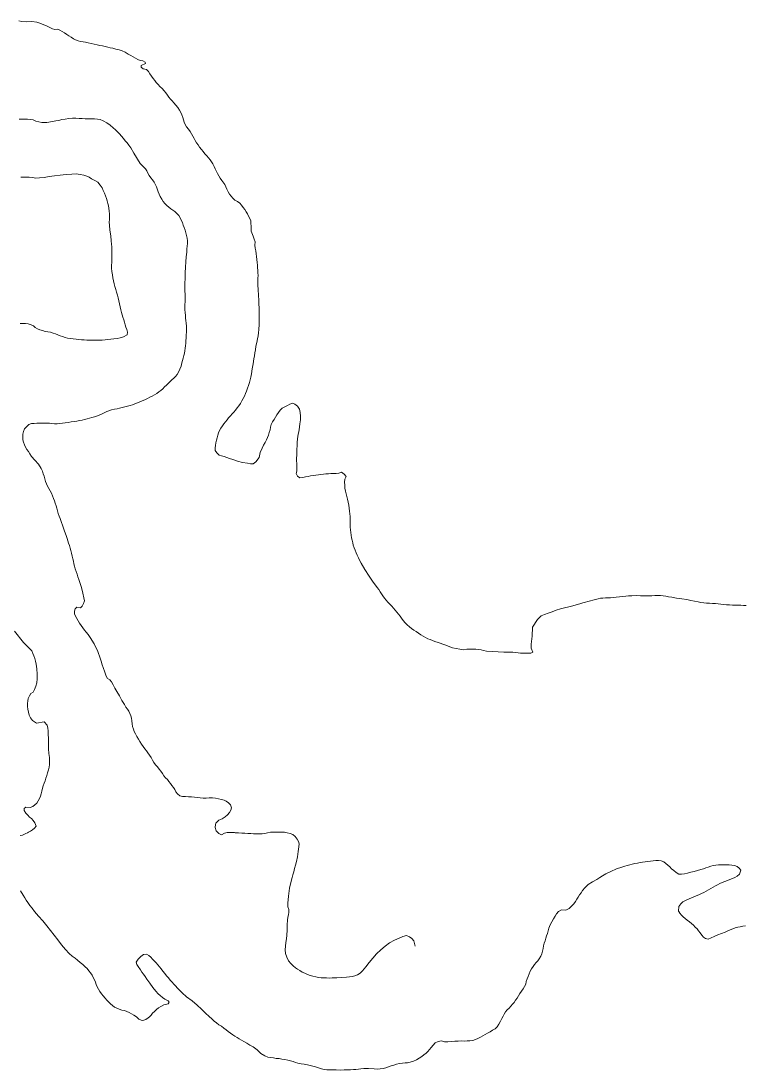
# Model space of a CAD drawing. Header units: kilometres. Extents: x 1172066 to 1174183, y 1051619 to 1053209.
# Drawn here: x 1173890.2 to 1174036.4, y 1052395.4 to 1052607.4 of the extents above; entities that cross this region are included whole.
import ezdxf

# ---------------------------------------------------------------- set-up
doc = ezdxf.new("R2010")
doc.units = ezdxf.units.KM
doc.header["$MEASUREMENT"] = 0
doc.layers.add('terreno', color=7, linetype='Continuous')

msp = doc.modelspace()

# ---------------------------------------------------------------- linework, layer by layer
at = {"layer": 'terreno', "lineweight": 0, "ltscale": 2090}
msp.add_lwpolyline([(1174036.86861, 1052489.29381), (1174036.31923, 1052489.29494), (1174035.76716, 1052489.30272), (1174035.2064, 1052489.31495), (1174034.64408, 1052489.33802), (1174034.07276, 1052489.36238), (1174033.46491, 1052489.38956), (1174032.84871, 1052489.42488), (1174032.2483, 1052489.46727), (1174031.70919, 1052489.51761), (1174031.18878, 1052489.60021), (1174030.65213, 1052489.6574), (1174030.05724, 1052489.69848), (1174029.44566, 1052489.70498), (1174028.84276, 1052489.74502), (1174028.26897, 1052489.79771), (1174027.7046, 1052489.86943), (1174027.11193, 1052489.97037), (1174026.40021, 1052490.11308), (1174025.66761, 1052490.3042), (1174024.87068, 1052490.45586), (1174023.85083, 1052490.62181), (1174022.77187, 1052490.77516), (1174021.78609, 1052490.92911), (1174021.16121, 1052491.03939), (1174020.63045, 1052491.15894), (1174020.08722, 1052491.23644), (1174019.53294, 1052491.28603), (1174018.97695, 1052491.27596), (1174018.40047, 1052491.26113), (1174017.742, 1052491.24392), (1174017.06308, 1052491.21626), (1174016.34744, 1052491.20061), (1174015.48502, 1052491.20563), (1174014.58569, 1052491.2608), (1174013.73606, 1052491.24119), (1174013.08435, 1052491.20201), (1174012.48408, 1052491.1429), (1174011.87616, 1052491.08041), (1174011.23609, 1052491.01177), (1174010.58959, 1052490.93228), (1174009.96485, 1052490.86755), (1174009.42965, 1052490.82856), (1174008.91476, 1052490.83202), (1174008.40301, 1052490.80614), (1174007.89831, 1052490.7683), (1174007.39654, 1052490.71231), (1174006.89633, 1052490.60465), (1174006.37741, 1052490.47124), (1174005.86144, 1052490.313), (1174005.34637, 1052490.17545), (1174004.8539, 1052490.05349), (1174004.36605, 1052489.94073), (1174003.8463, 1052489.80697), (1174003.1886, 1052489.62441), (1174002.50272, 1052489.40538), (1174001.7893, 1052489.19824), (1174000.97906, 1052488.98598), (1174000.13565, 1052488.80822), (1173999.29576, 1052488.59281), (1173998.44952, 1052488.34105), (1173997.62648, 1052488.01321), (1173996.81658, 1052487.68927), (1173996.07363, 1052487.41815), (1173995.37098, 1052487.14971), (1173994.63505, 1052486.40324), (1173993.66495, 1052484.89581), (1173993.56003, 1052483.04102), (1173993.39362, 1052481.43396), (1173993.38891, 1052480.61455), (1173993.68728, 1052479.82171), (1173993.32726, 1052479.64035), (1173992.63825, 1052479.63275), (1173991.38089, 1052479.61851), (1173991.31567, 1052479.62513), (1173991.19629, 1052479.63749), (1173990.75018, 1052479.6886), (1173990.22329, 1052479.76199), (1173989.68485, 1052479.81652), (1173989.10897, 1052479.85352), (1173988.52213, 1052479.84263), (1173987.82851, 1052479.85859), (1173986.70339, 1052479.90304), (1173985.47114, 1052479.97068), (1173984.36067, 1052480.05738), (1173983.73608, 1052480.13716), (1173983.24385, 1052480.28906), (1173982.72896, 1052480.36551), (1173982.17036, 1052480.41227), (1173981.60158, 1052480.4298), (1173981.02081, 1052480.44195), (1173980.38985, 1052480.42252), (1173979.74545, 1052480.32053), (1173978.93678, 1052480.4143), (1173977.48704, 1052480.73144), (1173975.94837, 1052481.28486), (1173974.57717, 1052481.77505), (1173973.90587, 1052482.00595), (1173973.41372, 1052482.17685), (1173972.92765, 1052482.36345), (1173972.45289, 1052482.55727), (1173971.99498, 1052482.78167), (1173971.54256, 1052483.04493), (1173971.05682, 1052483.34302), (1173970.57545, 1052483.66516), (1173970.10107, 1052483.99149), (1173969.64374, 1052484.30756), (1173969.19806, 1052484.62785), (1173968.75924, 1052484.97617), (1173968.30711, 1052485.35928), (1173967.88991, 1052485.79005), (1173967.51712, 1052486.24519), (1173967.18243, 1052486.67568), (1173966.86658, 1052487.10591), (1173966.54045, 1052487.5266), (1173966.21451, 1052487.93862), (1173965.88761, 1052488.34747), (1173965.55003, 1052488.75277), (1173965.18945, 1052489.15996), (1173964.79399, 1052489.54215), (1173964.42542, 1052489.94606), (1173964.07318, 1052490.35387), (1173963.73506, 1052490.76985), (1173963.42105, 1052491.19892), (1173963.12925, 1052491.61944), (1173962.85874, 1052492.04772), (1173962.56625, 1052492.47372), (1173962.23979, 1052492.92775), (1173961.89433, 1052493.38202), (1173961.45982, 1052493.99072), (1173960.63154, 1052495.18897), (1173959.75395, 1052496.5645), (1173959.0279, 1052497.82207), (1173958.6823, 1052498.44918), (1173958.45124, 1052498.92698), (1173958.22513, 1052499.41313), (1173957.99364, 1052499.91426), (1173957.7726, 1052500.42227), (1173957.58487, 1052500.93911), (1173957.42255, 1052501.43574), (1173957.29973, 1052501.9342), (1173957.18771, 1052502.44255), (1173957.07292, 1052502.9699), (1173956.96795, 1052503.50178), (1173956.89646, 1052504.03982), (1173956.83913, 1052504.57642), (1173956.80481, 1052505.11264), (1173956.78201, 1052505.64707), (1173956.76859, 1052506.16956), (1173956.77584, 1052506.68996), (1173956.75723, 1052507.21842), (1173956.72362, 1052507.78264), (1173956.66447, 1052508.35373), (1173956.58363, 1052508.93023), (1173956.49001, 1052509.53201), (1173956.37469, 1052510.13552), (1173956.2511, 1052510.72866), (1173956.11952, 1052511.28376), (1173955.94971, 1052511.81952), (1173955.82977, 1052512.38), (1173955.73379, 1052512.98542), (1173955.68991, 1052513.60594), (1173955.63844, 1052514.21074), (1173955.68438, 1052514.76633), (1173955.94515, 1052515.32324), (1173955.59141, 1052515.83764), (1173955.05274, 1052516.18918), (1173954.50428, 1052515.99162), (1173953.96125, 1052515.91594), (1173953.43207, 1052515.91182), (1173952.9062, 1052515.91139), (1173952.38493, 1052515.89081), (1173951.87935, 1052515.86313), (1173951.37851, 1052515.82247), (1173950.87525, 1052515.76115), (1173950.35937, 1052515.69025), (1173949.84238, 1052515.60768), (1173949.32422, 1052515.52511), (1173948.79744, 1052515.43649), (1173948.27005, 1052515.32971), (1173947.74146, 1052515.23409), (1173947.19646, 1052515.11839), (1173946.61963, 1052515.03405), (1173946.14293, 1052515.43254), (1173945.84041, 1052515.93618), (1173945.98825, 1052516.43889), (1173946.02675, 1052516.94328), (1173946.00455, 1052517.45504), (1173945.979, 1052517.9683), (1173945.9674, 1052518.49295), (1173945.96278, 1052519.0613), (1173945.97359, 1052519.64107), (1173945.98986, 1052520.23252), (1173946.01073, 1052520.87233), (1173946.04637, 1052521.5237), (1173946.10036, 1052522.28384), (1173946.21985, 1052523.47648), (1173946.45472, 1052524.7675), (1173946.62319, 1052525.96786), (1173946.71151, 1052526.79683), (1173946.72191, 1052527.54061), (1173946.65787, 1052528.26703), (1173946.53059, 1052528.93999), (1173946.15722, 1052529.55047), (1173945.62236, 1052529.94486), (1173945.12778, 1052530.13409), (1173944.58984, 1052529.93375), (1173944.10647, 1052529.68315), (1173943.58942, 1052529.43041), (1173943.06128, 1052529.16745), (1173942.64969, 1052528.74867), (1173942.28993, 1052528.29397), (1173941.98656, 1052527.82703), (1173941.69045, 1052527.34264), (1173941.38737, 1052526.85219), (1173941.08879, 1052526.36228), (1173940.84485, 1052525.84128), (1173940.65548, 1052525.30552), (1173940.58662, 1052524.73542), (1173940.43175, 1052524.20091), (1173940.25792, 1052523.7109), (1173940.0782, 1052523.23303), (1173939.85473, 1052522.75462), (1173939.58584, 1052522.22101), (1173939.28932, 1052521.68277), (1173938.96844, 1052521.0749), (1173938.59986, 1052520.18663), (1173938.38895, 1052519.19258), (1173937.7334, 1052518.32865), (1173937.19126, 1052517.88095), (1173936.62324, 1052517.87848), (1173936.00382, 1052517.99596), (1173935.04585, 1052518.19003), (1173933.99696, 1052518.43536), (1173933.03583, 1052518.73693), (1173932.39177, 1052518.95663), (1173931.84044, 1052519.16092), (1173931.2931, 1052519.36924), (1173930.77562, 1052519.53719), (1173930.27966, 1052519.66623), (1173929.82616, 1052520.09151), (1173929.48151, 1052520.58728), (1173929.47312, 1052521.10444), (1173929.55143, 1052521.61401), (1173929.63555, 1052522.12994), (1173929.74031, 1052522.64896), (1173929.88043, 1052523.16614), (1173930.02174, 1052523.67884), (1173930.16308, 1052524.1812), (1173930.39138, 1052524.65962), (1173930.65457, 1052525.1277), (1173930.95925, 1052525.56131), (1173931.27682, 1052525.98282), (1173931.58347, 1052526.38894), (1173931.88898, 1052526.78771), (1173932.21285, 1052527.17923), (1173932.55986, 1052527.57953), (1173932.92708, 1052527.96794), (1173933.28026, 1052528.36827), (1173933.62391, 1052528.77106), (1173933.95353, 1052529.18261), (1173934.26737, 1052529.62026), (1173934.58735, 1052530.09728), (1173934.8727, 1052530.60297), (1173935.14103, 1052531.11258), (1173935.39296, 1052531.59828), (1173935.62657, 1052532.08207), (1173935.83705, 1052532.59257), (1173936.05264, 1052533.15362), (1173936.24213, 1052533.73337), (1173936.4031, 1052534.31733), (1173936.55185, 1052534.8809), (1173936.6886, 1052535.44073), (1173936.81595, 1052536.08786), (1173936.99594, 1052537.06393), (1173937.18055, 1052538.12253), (1173937.33987, 1052539.10084), (1173937.44037, 1052539.74852), (1173937.51843, 1052540.3141), (1173937.613, 1052540.91191), (1173937.7423, 1052541.64289), (1173937.90496, 1052542.40203), (1173938.04573, 1052543.13841), (1173938.15982, 1052543.76864), (1173938.25852, 1052544.37298), (1173938.32468, 1052545.05918), (1173938.39126, 1052546.04906), (1173938.40183, 1052547.11418), (1173938.3914, 1052548.11004), (1173938.38307, 1052548.82905), (1173938.37406, 1052549.4784), (1173938.35248, 1052550.10734), (1173938.32994, 1052550.65311), (1173938.30318, 1052551.17803), (1173938.27325, 1052551.70392), (1173938.23779, 1052552.23347), (1173938.18851, 1052552.76311), (1173938.15887, 1052553.29551), (1173938.13939, 1052553.83229), (1173938.13523, 1052554.36964), (1173938.13241, 1052554.9065), (1173938.1346, 1052555.43955), (1173938.15148, 1052555.97167), (1173938.14221, 1052556.49867), (1173938.12003, 1052557.00543), (1173938.07637, 1052557.50643), (1173938.02963, 1052558.02309), (1173937.97827, 1052558.6029), (1173937.92285, 1052559.19767), (1173937.85712, 1052559.78809), (1173937.78262, 1052560.36328), (1173937.68331, 1052560.93153), (1173937.59513, 1052561.507), (1173937.54233, 1052562.1123), (1173937.56643, 1052562.73879), (1173937.40325, 1052563.31624), (1173937.17416, 1052563.90773), (1173936.77182, 1052564.94594), (1173936.74433, 1052565.91688), (1173936.72877, 1052566.46885), (1173936.67888, 1052566.9855), (1173936.4854, 1052567.48197), (1173936.25132, 1052567.96275), (1173936.0165, 1052568.42219), (1173935.75784, 1052568.8492), (1173935.47084, 1052569.27706), (1173935.15974, 1052569.72399), (1173934.82273, 1052570.15279), (1173934.45114, 1052570.56243), (1173934.0232, 1052570.94082), (1173933.48497, 1052571.19751), (1173933.05885, 1052571.57456), (1173932.70451, 1052571.96962), (1173932.39955, 1052572.38723), (1173932.13427, 1052572.83971), (1173931.87038, 1052573.36985), (1173931.41305, 1052574.31681), (1173930.83164, 1052575.16777), (1173930.51662, 1052575.65375), (1173930.24837, 1052576.09955), (1173929.99011, 1052576.54706), (1173929.73614, 1052577.00425), (1173929.48302, 1052577.49244), (1173929.2633, 1052578.00529), (1173929.00321, 1052578.48896), (1173928.74015, 1052578.92893), (1173928.44891, 1052579.33862), (1173928.13037, 1052579.73884), (1173927.78255, 1052580.1596), (1173927.41694, 1052580.57543), (1173927.06259, 1052581.00349), (1173926.70688, 1052581.43987), (1173926.35348, 1052581.88044), (1173926.03102, 1052582.33581), (1173925.73981, 1052582.77382), (1173925.47721, 1052583.21931), (1173925.21445, 1052583.66896), (1173924.94695, 1052584.13309), (1173924.68956, 1052584.6081), (1173924.42003, 1052585.08106), (1173924.10516, 1052585.55146), (1173923.70101, 1052585.97245), (1173923.4239, 1052586.45838), (1173923.22319, 1052586.93382), (1173923.09041, 1052587.4224), (1173922.92167, 1052587.90332), (1173922.74118, 1052588.40269), (1173922.56915, 1052588.91193), (1173922.2959, 1052589.39303), (1173921.95237, 1052589.89931), (1173921.549, 1052590.3698), (1173921.15651, 1052590.82653), (1173920.81631, 1052591.22531), (1173920.48437, 1052591.60448), (1173920.15604, 1052591.99398), (1173919.82426, 1052592.40764), (1173919.51206, 1052592.84355), (1173919.16639, 1052593.26898), (1173918.77095, 1052593.71719), (1173918.33809, 1052594.14788), (1173917.93787, 1052594.58657), (1173917.59116, 1052594.98598), (1173917.2663, 1052595.38335), (1173916.93839, 1052595.78769), (1173916.60332, 1052596.2315), (1173916.30917, 1052596.72551), (1173915.99191, 1052597.17574), (1173915.58312, 1052597.55438), (1173914.93509, 1052597.73072), (1173914.51652, 1052598.0258), (1173914.51946, 1052598.36385), (1173915.39823, 1052598.82127), (1173915.30863, 1052599.09788), (1173914.84963, 1052599.3061), (1173914.33689, 1052599.41991), (1173913.86473, 1052599.62757), (1173913.39889, 1052599.87159), (1173912.93021, 1052600.11894), (1173912.44314, 1052600.38188), (1173911.8794, 1052600.71196), (1173911.3164, 1052601.09704), (1173910.69774, 1052601.37287), (1173910.06653, 1052601.59045), (1173909.41769, 1052601.72529), (1173908.79466, 1052601.8656), (1173908.2652, 1052601.99298), (1173907.75827, 1052602.11464), (1173907.24686, 1052602.23062), (1173906.72115, 1052602.34053), (1173906.1882, 1052602.42922), (1173905.64098, 1052602.53936), (1173905.02646, 1052602.67853), (1173904.39964, 1052602.84664), (1173903.79275, 1052602.99252), (1173903.27654, 1052603.10029), (1173902.77717, 1052603.17099), (1173902.28084, 1052603.27053), (1173901.77777, 1052603.38788), (1173901.2818, 1052603.55125), (1173900.82709, 1052603.80634), (1173900.37457, 1052604.0936), (1173899.93097, 1052604.39389), (1173899.47908, 1052604.6895), (1173899.01699, 1052604.98804), (1173898.55209, 1052605.28524), (1173898.0859, 1052605.56735), (1173897.62001, 1052605.75463), (1173897.07755, 1052605.70128), (1173896.58074, 1052605.83065), (1173896.06316, 1052606.05727), (1173895.54984, 1052606.33392), (1173895.02372, 1052606.56599), (1173894.51872, 1052606.775), (1173894.01744, 1052606.97136), (1173893.40854, 1052607.12139), (1173892.4425, 1052607.25744), (1173891.36675, 1052607.18611), (1173890.39707, 1052607.28212), (1173889.77053, 1052607.39173)], dxfattribs=at)
for points, elevation in [([(1173969.89839, 1052420.44721), (1173969.79854, 1052420.95163), (1173969.63952, 1052421.49727), (1173969.28333, 1052421.99698), (1173968.77343, 1052422.32998), (1173968.14322, 1052422.54675), (1173967.40979, 1052422.33883), (1173966.69772, 1052422.01802), (1173965.75361, 1052421.59495), (1173964.75372, 1052421.12278), (1173963.85182, 1052420.4384), (1173962.95803, 1052419.65936), (1173962.13379, 1052418.83315), (1173961.34001, 1052417.98142), (1173960.61171, 1052417.13433), (1173959.98387, 1052416.22735), (1173959.29323, 1052415.45492), (1173958.7949, 1052414.97492), (1173958.29053, 1052414.6514), (1173957.73409, 1052414.45081), (1173957.20142, 1052414.29933), (1173956.67448, 1052414.20605), (1173956.05952, 1052414.15036), (1173955.11979, 1052414.07801), (1173954.09969, 1052414.01062), (1173953.1604, 1052413.9866), (1173952.54672, 1052413.9811), (1173952.01397, 1052413.99146), (1173951.47883, 1052414.01315), (1173950.93314, 1052414.0433), (1173950.38749, 1052414.10393), (1173949.83617, 1052414.19989), (1173949.2604, 1052414.3224), (1173948.69785, 1052414.5054), (1173948.14115, 1052414.71758), (1173947.59776, 1052414.938), (1173947.07905, 1052415.19053), (1173946.5754, 1052415.46839), (1173946.11744, 1052415.74046), (1173945.70848, 1052416.04908), (1173945.2807, 1052416.4253), (1173944.7609, 1052416.91443), (1173944.31425, 1052417.48091), (1173943.99582, 1052418.18148), (1173943.73599, 1052418.93367), (1173943.65178, 1052419.695), (1173943.69747, 1052420.4451), (1173943.78468, 1052421.16056), (1173943.93342, 1052421.86713), (1173944.0107, 1052422.63404), (1173944.06087, 1052423.64168), (1173944.05671, 1052424.72124), (1173944.10671, 1052425.69438), (1173944.17231, 1052426.28423), (1173944.30006, 1052426.77452), (1173944.35955, 1052427.28016), (1173944.35135, 1052427.82866), (1173944.19958, 1052428.38884), (1173944.19919, 1052429.12189), (1173944.30292, 1052430.54997), (1173944.50836, 1052432.15004), (1173944.84602, 1052433.56104), (1173945.04946, 1052434.2952), (1173945.22007, 1052434.85104), (1173945.38139, 1052435.43232), (1173945.55702, 1052436.09202), (1173945.72989, 1052436.77138), (1173945.91481, 1052437.51227), (1173946.13766, 1052438.48389), (1173946.29669, 1052439.52486), (1173946.40931, 1052440.47311), (1173946.44907, 1052441.06451), (1173946.33426, 1052441.56168), (1173946.05273, 1052442.06892), (1173945.68627, 1052442.59392), (1173945.22005, 1052442.95596), (1173944.65269, 1052443.17135), (1173944.06653, 1052443.34098), (1173943.47991, 1052443.42894), (1173942.85922, 1052443.45924), (1173942.12923, 1052443.48119), (1173941.36967, 1052443.48268), (1173940.64988, 1052443.42701), (1173940.06389, 1052443.34029), (1173939.51846, 1052443.17409), (1173938.96104, 1052443.11217), (1173938.39544, 1052443.08789), (1173937.82673, 1052443.08758), (1173937.25638, 1052443.1186), (1173936.67281, 1052443.16007), (1173936.08621, 1052443.20837), (1173935.49034, 1052443.24561), (1173934.85912, 1052443.28119), (1173934.21958, 1052443.31656), (1173933.67758, 1052443.34439), (1173933.52345, 1052443.35226), (1173933.4245, 1052443.35656), (1173932.45836, 1052443.37208), (1173931.90348, 1052443.37368), (1173931.35621, 1052443.27863), (1173930.80404, 1052442.94856), (1173930.23809, 1052443.17829), (1173929.66479, 1052443.72143), (1173929.47263, 1052444.42845), (1173929.54072, 1052444.9777), (1173929.65003, 1052445.27181), (1173929.8172, 1052445.48984), (1173930.26532, 1052445.90328), (1173930.9277, 1052446.15303), (1173931.49155, 1052446.55568), (1173931.96296, 1052446.97855), (1173932.3749, 1052447.43066), (1173932.65493, 1052447.89633), (1173932.80392, 1052448.36821), (1173932.60188, 1052448.95149), (1173932.19353, 1052449.37997), (1173931.74453, 1052449.73108), (1173931.27822, 1052449.9371), (1173930.75306, 1052450.07234), (1173930.15753, 1052450.20994), (1173929.54846, 1052450.32578), (1173928.9307, 1052450.37026), (1173928.30996, 1052450.37706), (1173927.68782, 1052450.32651), (1173927.07366, 1052450.35133), (1173926.48069, 1052450.4071), (1173925.89361, 1052450.48837), (1173925.30344, 1052450.55065), (1173924.70335, 1052450.59471), (1173924.09778, 1052450.60173), (1173923.49974, 1052450.63947), (1173922.9153, 1052450.68861), (1173922.32601, 1052450.81389), (1173921.90006, 1052451.19194), (1173921.56826, 1052451.61044), (1173921.32674, 1052452.04436), (1173921.04711, 1052452.46242), (1173920.75117, 1052452.87741), (1173920.45488, 1052453.29423), (1173920.14931, 1052453.70286), (1173919.82998, 1052454.09408), (1173919.4693, 1052454.44943), (1173919.14145, 1052454.84377), (1173918.8142, 1052455.28696), (1173918.51548, 1052455.76311), (1173918.18952, 1052456.21863), (1173917.84011, 1052456.66021), (1173917.45383, 1052457.07596), (1173917.10822, 1052457.52738), (1173916.78958, 1052458.01762), (1173916.53807, 1052458.55666), (1173916.2248, 1052459.04241), (1173915.90745, 1052459.47431), (1173915.57785, 1052459.88464), (1173915.26166, 1052460.31587), (1173914.93315, 1052460.78122), (1173914.60758, 1052461.25909), (1173914.28597, 1052461.74814), (1173913.96073, 1052462.26082), (1173913.66242, 1052462.79316), (1173913.38343, 1052463.32607), (1173913.14333, 1052463.81282), (1173912.95654, 1052464.30367), (1173912.80383, 1052464.814), (1173912.68214, 1052465.3583), (1173912.65716, 1052465.92856), (1173912.54947, 1052466.47243), (1173912.42082, 1052466.97038), (1173912.26726, 1052467.45104), (1173912.0305, 1052467.89964), (1173911.75962, 1052468.33625), (1173911.45602, 1052468.74638), (1173911.13847, 1052469.25578), (1173910.64879, 1052470.08307), (1173910.11687, 1052470.99167), (1173909.61567, 1052471.85641), (1173909.22612, 1052472.5455), (1173908.88272, 1052473.20145), (1173908.54203, 1052473.81241), (1173908.21551, 1052474.24477), (1173907.74731, 1052474.53312), (1173907.48608, 1052475.01079), (1173907.19924, 1052475.79668), (1173906.84683, 1052476.76204), (1173906.65953, 1052477.27513), (1173906.42817, 1052477.98019), (1173906.22943, 1052478.5859), (1173905.74326, 1052479.98358), (1173905.04001, 1052481.53627), (1173904.23235, 1052482.82063), (1173903.79265, 1052483.43281), (1173903.41289, 1052483.84324), (1173903.06882, 1052484.28434), (1173902.73551, 1052484.7425), (1173902.40866, 1052485.20685), (1173902.08564, 1052485.67339), (1173901.77681, 1052486.13784), (1173901.50371, 1052486.62127), (1173901.24283, 1052487.09626), (1173901.03912, 1052487.57086), (1173901.03069, 1052488.13269), (1173901.17917, 1052488.6069), (1173901.49659, 1052488.9154), (1173902.23881, 1052488.80933), (1173902.60955, 1052489.15807), (1173902.85688, 1052489.66742), (1173903.04217, 1052490.18307), (1173902.96135, 1052490.79133), (1173902.72506, 1052491.78813), (1173902.43712, 1052492.88454), (1173902.12398, 1052493.88134), (1173901.91674, 1052494.50609), (1173901.73546, 1052495.03128), (1173901.56183, 1052495.56286), (1173901.3873, 1052496.10408), (1173901.2151, 1052496.64883), (1173901.06708, 1052497.19135), (1173900.94087, 1052497.70364), (1173900.84051, 1052498.21254), (1173900.72312, 1052498.72554), (1173900.59328, 1052499.26647), (1173900.45906, 1052499.81356), (1173900.31607, 1052500.3516), (1173900.17553, 1052500.86116), (1173900.02636, 1052501.36084), (1173899.8709, 1052501.85631), (1173899.71614, 1052502.34263), (1173899.55722, 1052502.82544), (1173899.36125, 1052503.39191), (1173899.03718, 1052504.30163), (1173898.66574, 1052505.29132), (1173898.33813, 1052506.20888), (1173898.12699, 1052506.81411), (1173897.94853, 1052507.34266), (1173897.77924, 1052507.87123), (1173897.61916, 1052508.38971), (1173897.47091, 1052508.90906), (1173897.31701, 1052509.42304), (1173897.16436, 1052509.9232), (1173897.00772, 1052510.41801), (1173896.83307, 1052510.91758), (1173896.63077, 1052511.44519), (1173896.38086, 1052511.96206), (1173896.13382, 1052512.46963), (1173895.89181, 1052512.93821), (1173895.61773, 1052513.38081), (1173895.40535, 1052513.85602), (1173895.21804, 1052514.35336), (1173895.06315, 1052514.865), (1173894.89213, 1052515.37226), (1173894.71959, 1052515.8825), (1173894.55287, 1052516.39542), (1173894.28369, 1052516.97038), (1173893.77034, 1052517.82691), (1173893.00845, 1052518.6216), (1173892.39111, 1052519.40663), (1173892.02552, 1052519.92148), (1173891.72045, 1052520.3651), (1173891.42449, 1052520.81842), (1173891.1527, 1052521.27236), (1173890.94863, 1052521.75363), (1173890.76797, 1052522.25283), (1173890.61338, 1052522.77548), (1173890.5853, 1052523.33272), (1173890.63895, 1052523.87702), (1173890.72259, 1052524.42077), (1173890.9214, 1052524.93556), (1173891.34862, 1052525.39957), (1173891.84191, 1052525.81156), (1173892.36735, 1052526.01167), (1173892.92047, 1052526.0684), (1173893.43336, 1052526.09694), (1173893.93366, 1052526.11427), (1173894.43654, 1052526.11209), (1173894.94744, 1052526.10529), (1173895.45985, 1052526.097), (1173895.97561, 1052526.08505), (1173896.50294, 1052526.05933), (1173897.03307, 1052526.00227), (1173897.56459, 1052526.00573), (1173898.10464, 1052526.03907), (1173898.645, 1052526.11391), (1173899.19652, 1052526.19064), (1173899.79186, 1052526.27056), (1173900.39686, 1052526.35271), (1173900.98933, 1052526.44063), (1173901.53264, 1052526.5258), (1173902.06157, 1052526.62259), (1173902.5846, 1052526.73003), (1173903.08763, 1052526.84036), (1173903.58108, 1052526.96782), (1173904.07598, 1052527.10563), (1173904.58266, 1052527.25198), (1173905.08712, 1052527.41516), (1173905.68022, 1052527.61542), (1173906.62077, 1052527.98081), (1173907.6098, 1052528.49326), (1173908.56222, 1052528.81369), (1173909.15359, 1052528.96177), (1173909.6596, 1052529.03679), (1173910.16629, 1052529.14698), (1173910.70091, 1052529.27646), (1173911.24191, 1052529.41006), (1173911.77487, 1052529.55361), (1173912.2795, 1052529.69546), (1173912.77374, 1052529.8486), (1173913.26499, 1052530.01805), (1173913.7582, 1052530.19702), (1173914.24481, 1052530.39445), (1173914.73721, 1052530.60524), (1173915.26335, 1052530.8357), (1173915.79058, 1052531.08348), (1173916.30594, 1052531.33873), (1173916.7855, 1052531.58496), (1173917.2423, 1052531.85076), (1173917.68768, 1052532.13451), (1173918.11873, 1052532.41853), (1173918.53001, 1052532.72329), (1173918.90761, 1052533.0674), (1173919.27218, 1052533.42145), (1173919.62536, 1052533.78377), (1173919.98689, 1052534.14048), (1173920.35959, 1052534.49838), (1173920.74017, 1052534.85085), (1173921.1142, 1052535.2091), (1173921.47839, 1052535.56914), (1173921.81061, 1052535.95788), (1173922.08312, 1052536.42918), (1173922.3699, 1052537.02072), (1173922.58462, 1052537.66058), (1173922.76776, 1052538.28298), (1173922.91707, 1052538.79322), (1173923.05369, 1052539.27455), (1173923.1706, 1052539.76346), (1173923.28198, 1052540.25568), (1173923.38021, 1052540.74966), (1173923.44257, 1052541.25033), (1173923.4939, 1052541.75593), (1173923.53572, 1052542.263), (1173923.57547, 1052542.78372), (1173923.61931, 1052543.35846), (1173923.66193, 1052543.9467), (1173923.68837, 1052544.5357), (1173923.70096, 1052545.12847), (1173923.67269, 1052545.72338), (1173923.62717, 1052546.30538), (1173923.58069, 1052546.84105), (1173923.52593, 1052547.36382), (1173923.47831, 1052547.89382), (1173923.43191, 1052548.44696), (1173923.39115, 1052549.00582), (1173923.36526, 1052549.5589), (1173923.36564, 1052550.08877), (1173923.43421, 1052550.61313), (1173923.44478, 1052551.14006), (1173923.42962, 1052551.67836), (1173923.3976, 1052552.21992), (1173923.38346, 1052552.75439), (1173923.37611, 1052553.26189), (1173923.37179, 1052553.76224), (1173923.37766, 1052554.36716), (1173923.39493, 1052555.38814), (1173923.43423, 1052556.51241), (1173923.49792, 1052557.62377), (1173923.56868, 1052558.68602), (1173923.65667, 1052559.7345), (1173923.73721, 1052560.69727), (1173923.79498, 1052561.32342), (1173923.86398, 1052561.86512), (1173923.91048, 1052562.4062), (1173923.92432, 1052562.94314), (1173923.83567, 1052563.47794), (1173923.709, 1052564.01739), (1173923.57026, 1052564.57161), (1173923.40942, 1052565.11157), (1173923.23159, 1052565.64613), (1173923.05422, 1052566.15467), (1173922.85927, 1052566.64582), (1173922.64482, 1052567.13668), (1173922.417, 1052567.63333), (1173922.14012, 1052568.10592), (1173921.76773, 1052568.50739), (1173921.36641, 1052568.85839), (1173920.91647, 1052569.1275), (1173920.50296, 1052569.44677), (1173920.1032, 1052569.78311), (1173919.71026, 1052570.12532), (1173919.34129, 1052570.50946), (1173918.98517, 1052570.92518), (1173918.69401, 1052571.38637), (1173918.38474, 1052571.94398), (1173917.95819, 1052572.84791), (1173917.6461, 1052573.90604), (1173917.1865, 1052574.78397), (1173916.83806, 1052575.30656), (1173916.48082, 1052575.71393), (1173916.17162, 1052576.14854), (1173915.90599, 1052576.60284), (1173915.69819, 1052577.09741), (1173915.38044, 1052577.50615), (1173915.01004, 1052577.91038), (1173914.35887, 1052578.62116), (1173913.07577, 1052580.69036), (1173912.41369, 1052581.75821), (1173912.04424, 1052582.31804), (1173911.68277, 1052582.73757), (1173911.3239, 1052583.17277), (1173910.94418, 1052583.64504), (1173910.55428, 1052584.12144), (1173910.15727, 1052584.58598), (1173909.76342, 1052585.01584), (1173909.32948, 1052585.3937), (1173908.85605, 1052585.80137), (1173908.25409, 1052586.32429), (1173907.60285, 1052586.83264), (1173906.87688, 1052587.21064), (1173906.27502, 1052587.4582), (1173905.69486, 1052587.55703), (1173905.1, 1052587.58728), (1173904.47738, 1052587.60472), (1173903.84781, 1052587.60998), (1173903.22017, 1052587.63024), (1173902.59616, 1052587.65952), (1173901.97292, 1052587.70031), (1173901.33126, 1052587.72516), (1173900.61565, 1052587.73585), (1173899.882, 1052587.68813), (1173899.16579, 1052587.57729), (1173898.51997, 1052587.45579), (1173897.9046, 1052587.3091), (1173897.28665, 1052587.18073), (1173896.63419, 1052587.05421), (1173895.48427, 1052586.87336), (1173894.42309, 1052586.8962), (1173893.81905, 1052587.00566), (1173893.25119, 1052587.14605), (1173892.70453, 1052587.38703), (1173892.13004, 1052587.4857), (1173891.55678, 1052587.5329), (1173890.9858, 1052587.55359), (1173890.42072, 1052587.5638), (1173889.87931, 1052587.57214)], 10), ([(1173890.03951, 1052546.27819), (1173890.59502, 1052546.28677), (1173891.15743, 1052546.2777), (1173891.7184, 1052546.1858), (1173892.26146, 1052546.00113), (1173892.73706, 1052545.77232), (1173893.12067, 1052545.43091), (1173893.5736, 1052545.19915), (1173894.0724, 1052544.99878), (1173894.58444, 1052544.81598), (1173895.10935, 1052544.66705), (1173895.64829, 1052544.54388), (1173896.20199, 1052544.47477), (1173896.72787, 1052544.32819), (1173897.21754, 1052544.15562), (1173897.68933, 1052543.95428), (1173898.1712, 1052543.77417), (1173898.65957, 1052543.59508), (1173899.14895, 1052543.413), (1173899.66722, 1052543.29139), (1173900.23106, 1052543.18999), (1173900.80895, 1052543.13141), (1173901.3815, 1052543.07648), (1173901.92855, 1052543.02001), (1173902.46976, 1052542.96485), (1173903.00798, 1052542.92634), (1173903.52564, 1052542.8979), (1173904.0384, 1052542.88777), (1173904.58264, 1052542.88179), (1173905.25488, 1052542.8754), (1173905.95958, 1052542.87917), (1173906.64282, 1052542.90883), (1173907.24168, 1052542.94827), (1173907.81675, 1052543.01428), (1173908.40317, 1052543.07699), (1173909.02957, 1052543.14306), (1173909.66191, 1052543.22733), (1173910.29172, 1052543.34725), (1173910.96376, 1052543.52954), (1173911.67501, 1052543.95654), (1173911.74263, 1052544.50907), (1173911.62443, 1052545.01738), (1173911.43279, 1052545.51104), (1173911.27731, 1052546.00967), (1173911.13579, 1052546.51423), (1173910.99494, 1052547.02078), (1173910.85126, 1052547.52332), (1173910.70414, 1052548.0145), (1173910.54389, 1052548.4993), (1173910.40051, 1052549.01018), (1173910.25325, 1052549.60353), (1173910.13437, 1052550.22469), (1173909.99671, 1052550.8346), (1173909.8565, 1052551.41732), (1173909.71316, 1052551.99337), (1173909.56615, 1052552.56807), (1173909.41049, 1052553.14006), (1173909.22987, 1052553.70492), (1173909.06835, 1052554.27973), (1173908.91794, 1052554.86924), (1173908.80117, 1052555.46757), (1173908.70848, 1052556.08435), (1173908.62075, 1052556.74299), (1173908.56614, 1052557.41212), (1173908.55949, 1052558.05731), (1173908.5688, 1052558.60106), (1173908.59507, 1052559.11989), (1173908.60435, 1052559.63613), (1173908.60799, 1052560.14435), (1173908.60848, 1052560.65106), (1173908.59608, 1052561.1692), (1173908.57413, 1052561.73482), (1173908.53046, 1052562.31098), (1173908.47605, 1052562.97478), (1173908.37235, 1052563.98854), (1173908.20076, 1052565.08449), (1173908.10559, 1052566.0933), (1173908.08029, 1052566.73272), (1173908.12742, 1052567.28114), (1173908.12519, 1052567.83368), (1173908.10088, 1052568.4061), (1173908.05437, 1052568.9821), (1173907.97927, 1052569.54413), (1173907.89857, 1052570.05245), (1173907.78915, 1052570.53898), (1173907.65269, 1052571.02955), (1173907.49614, 1052571.54386), (1173907.30544, 1052572.05018), (1173907.10019, 1052572.57028), (1173906.87353, 1052573.14093), (1173906.61308, 1052573.70361), (1173906.22987, 1052574.24319), (1173905.74699, 1052574.78633), (1173905.136, 1052575.17237), (1173904.51502, 1052575.51586), (1173904.00552, 1052575.79668), (1173903.52492, 1052576.02548), (1173902.95508, 1052576.19952), (1173902.19597, 1052576.39234), (1173901.39155, 1052576.5063), (1173900.52018, 1052576.46559), (1173899.38206, 1052576.36314), (1173898.17709, 1052576.23123), (1173897.00466, 1052576.09028), (1173895.95924, 1052575.94777), (1173894.94931, 1052575.77125), (1173893.98919, 1052575.67262), (1173893.24372, 1052575.65701), (1173892.55023, 1052575.7883), (1173891.88065, 1052575.8322), (1173891.30892, 1052575.83473), (1173890.76129, 1052575.81803), (1173890.21272, 1052575.82414)], 20), ([(1173890.07876, 1052442.80018), (1173890.5142, 1052442.81895), (1173891.24621, 1052443.18728), (1173891.52053, 1052443.33907), (1173891.72752, 1052443.4527), (1173892.12734, 1052443.67574), (1173892.57064, 1052443.94281), (1173892.99513, 1052444.23947), (1173893.29029, 1052444.64119), (1173893.05674, 1052445.33416), (1173892.72146, 1052445.82031), (1173892.37768, 1052446.20041), (1173891.95603, 1052446.51381), (1173891.59665, 1052446.87968), (1173891.22864, 1052447.30567), (1173890.8516, 1052447.84797), (1173890.87402, 1052448.26244), (1173891.18476, 1052448.53956), (1173892.05704, 1052448.4226), (1173892.6187, 1052448.64971), (1173893.03757, 1052448.97133), (1173893.45729, 1052449.3243), (1173893.73704, 1052449.7798), (1173893.9667, 1052450.25407), (1173894.15285, 1052450.72963), (1173894.30538, 1052451.22937), (1173894.45073, 1052451.76525), (1173894.57421, 1052452.31469), (1173894.73508, 1052452.84698), (1173894.90959, 1052453.35231), (1173895.1075, 1052453.84461), (1173895.28582, 1052454.35347), (1173895.46347, 1052454.89984), (1173895.62256, 1052455.45861), (1173895.76694, 1052456.02582), (1173895.89988, 1052456.57947), (1173895.99367, 1052457.13212), (1173896.0047, 1052457.73704), (1173895.972, 1052458.53729), (1173895.8704, 1052459.38605), (1173895.8173, 1052460.26903), (1173895.78442, 1052461.28612), (1173895.77522, 1052462.33832), (1173895.75341, 1052463.30546), (1173895.72899, 1052463.93488), (1173895.66482, 1052464.4763), (1173895.50509, 1052465.09859), (1173894.92408, 1052465.73762), (1173893.34642, 1052465.46112), (1173892.53671, 1052465.99842), (1173892.17285, 1052466.57311), (1173891.91735, 1052467.10931), (1173891.75566, 1052467.68827), (1173891.62225, 1052468.28119), (1173891.5408, 1052468.87869), (1173891.54495, 1052469.45826), (1173891.58567, 1052469.98564), (1173891.71866, 1052470.49413), (1173891.93153, 1052470.99448), (1173892.21726, 1052471.45451), (1173892.66513, 1052471.77777), (1173892.96138, 1052472.26935), (1173893.2443, 1052472.93804), (1173893.44483, 1052473.65484), (1173893.50471, 1052474.43568), (1173893.52251, 1052475.41717), (1173893.45054, 1052476.45525), (1173893.29281, 1052477.40075), (1173893.17027, 1052478.01772), (1173893.03235, 1052478.54164), (1173892.84375, 1052479.0618), (1173892.64096, 1052479.58939), (1173892.40373, 1052480.10216), (1173892.03691, 1052480.52633), (1173891.57732, 1052480.98857), (1173890.75235, 1052481.81781), (1173888.91593, 1052484.07365)], 20), ([(1174036.71267, 1052424.5088), (1174036.17765, 1052424.43516), (1174035.64715, 1052424.35402), (1174035.1347, 1052424.26398), (1174034.63546, 1052424.12566), (1174034.14529, 1052423.93887), (1174033.63573, 1052423.72766), (1174033.12943, 1052423.49715), (1174032.57714, 1052423.2629), (1174031.86293, 1052422.9709), (1174031.10459, 1052422.67421), (1174030.38035, 1052422.39033), (1174029.77608, 1052422.11568), (1174029.15782, 1052421.80113), (1174028.63384, 1052421.93389), (1174028.19848, 1052422.21738), (1174027.86857, 1052422.66222), (1174027.53611, 1052423.08255), (1174027.21239, 1052423.48341), (1174026.91262, 1052423.89606), (1174026.56335, 1052424.27464), (1174026.18026, 1052424.64806), (1174025.76862, 1052424.99601), (1174025.35699, 1052425.34063), (1174024.94608, 1052425.67392), (1174024.51911, 1052425.98346), (1174024.1152, 1052426.3203), (1174023.73873, 1052426.66523), (1174023.41457, 1052427.05577), (1174023.20154, 1052427.4183), (1174023.15648, 1052427.50378), (1174023.22305, 1052428.4444), (1174023.62034, 1052428.94553), (1174024.00903, 1052429.34203), (1174024.41594, 1052429.58643), (1174024.86501, 1052429.79185), (1174025.32377, 1052429.99666), (1174025.78203, 1052430.19862), (1174026.25331, 1052430.39848), (1174026.76669, 1052430.61038), (1174027.29361, 1052430.81783), (1174027.81079, 1052431.03907), (1174028.30744, 1052431.26673), (1174028.78445, 1052431.52379), (1174029.25661, 1052431.78649), (1174029.71841, 1052432.05282), (1174030.16544, 1052432.33974), (1174030.62327, 1052432.60038), (1174031.07154, 1052432.83914), (1174031.52541, 1052433.05476), (1174031.99565, 1052433.26128), (1174032.51037, 1052433.47434), (1174033.04502, 1052433.6645), (1174033.57096, 1052433.86661), (1174034.07154, 1052434.07379), (1174034.54931, 1052434.31235), (1174035.02426, 1052434.58123), (1174035.49393, 1052434.98377), (1174035.75153, 1052435.75835), (1174035.4411, 1052436.20629), (1174034.99363, 1052436.5169), (1174034.48825, 1052436.73458), (1174033.95303, 1052436.80893), (1174033.39098, 1052436.84983), (1174032.82283, 1052436.87288), (1174032.26397, 1052436.86779), (1174031.74163, 1052436.86004), (1174031.22798, 1052436.8505), (1174030.71222, 1052436.7901), (1174030.18874, 1052436.70401), (1174029.67633, 1052436.57029), (1174029.17168, 1052436.41327), (1174028.68207, 1052436.25033), (1174028.20337, 1052436.06961), (1174027.68144, 1052435.903), (1174027.01762, 1052435.70775), (1174026.31459, 1052435.52232), (1174025.62839, 1052435.34045), (1174025.01093, 1052435.17476), (1174024.40123, 1052435.02942), (1174023.80333, 1052434.96465), (1174023.23513, 1052434.99769), (1174022.7039, 1052435.32742), (1174022.21515, 1052435.69769), (1174021.77713, 1052436.05351), (1174021.40966, 1052436.43718), (1174020.999, 1052436.78896), (1174020.58453, 1052437.13691), (1174020.17121, 1052437.48619), (1174019.6677, 1052437.6617), (1174019.13306, 1052437.75507), (1174018.59223, 1052437.70839), (1174018.05213, 1052437.65255), (1174017.50114, 1052437.60484), (1174016.94697, 1052437.5586), (1174016.40195, 1052437.48324), (1174015.88695, 1052437.40218), (1174015.38266, 1052437.31284), (1174014.87527, 1052437.21015), (1174014.35024, 1052437.09872), (1174013.82394, 1052436.97727), (1174013.30132, 1052436.8505), (1174012.7912, 1052436.7223), (1174012.289, 1052436.5788), (1174011.67854, 1052436.38246), (1174010.63381, 1052436.01794), (1174009.51667, 1052435.52856), (1174008.50295, 1052435.01899), (1174007.82306, 1052434.65898), (1174007.24646, 1052434.31095), (1174006.61939, 1052433.9212), (1174005.77816, 1052433.41526), (1174004.89028, 1052432.87228), (1174004.20369, 1052432.19571), (1174003.7853, 1052431.69724), (1174003.48198, 1052431.22414), (1174003.18094, 1052430.75804), (1174002.89894, 1052430.32237), (1174002.63376, 1052429.88861), (1174002.3443, 1052429.44224), (1174001.9856, 1052428.94204), (1174001.53801, 1052428.48569), (1174001.04732, 1052428.04946), (1174000.40983, 1052427.71175), (1173999.51276, 1052427.78701), (1173998.92668, 1052427.3981), (1173998.52648, 1052426.92971), (1173998.20636, 1052426.4467), (1173997.90528, 1052425.91877), (1173997.55772, 1052425.31561), (1173997.19637, 1052424.70156), (1173996.95196, 1052424.06622), (1173996.78378, 1052423.52706), (1173996.65616, 1052423.00893), (1173996.50669, 1052422.49988), (1173996.34963, 1052422.00511), (1173996.18387, 1052421.51564), (1173996.02783, 1052421.01822), (1173995.88626, 1052420.49369), (1173995.79743, 1052419.94974), (1173995.66574, 1052419.41325), (1173995.51003, 1052418.87966), (1173995.3029, 1052418.36334), (1173995.02075, 1052417.88916), (1173994.72234, 1052417.46858), (1173994.37348, 1052417.10694), (1173994.06432, 1052416.70598), (1173993.75495, 1052416.27668), (1173993.44545, 1052415.84021), (1173993.19499, 1052415.35985), (1173992.96086, 1052414.84507), (1173992.7623, 1052414.31344), (1173992.56789, 1052413.78617), (1173992.39606, 1052413.27733), (1173992.26646, 1052412.75953), (1173992.05324, 1052412.26367), (1173991.77318, 1052411.76684), (1173991.39387, 1052411.32405), (1173991.06884, 1052410.85568), (1173990.78664, 1052410.39183), (1173990.52931, 1052409.91828), (1173990.23501, 1052409.47472), (1173989.93489, 1052409.06362), (1173989.60964, 1052408.68009), (1173989.27941, 1052408.29437), (1173988.92018, 1052407.90501), (1173988.5158, 1052407.54729), (1173988.19606, 1052407.12577), (1173987.92572, 1052406.69383), (1173987.70413, 1052406.24142), (1173987.45125, 1052405.77789), (1173987.15043, 1052405.23146), (1173986.84871, 1052404.66202), (1173986.47209, 1052404.1394), (1173986.07358, 1052403.70502), (1173985.56653, 1052403.42116), (1173985.06598, 1052403.13598), (1173984.57713, 1052402.84387), (1173984.08807, 1052402.55926), (1173983.59315, 1052402.28194), (1173983.10519, 1052402.01267), (1173982.61664, 1052401.76222), (1173982.09276, 1052401.54944), (1173981.55291, 1052401.3676), (1173980.99757, 1052401.28585), (1173980.43083, 1052401.25573), (1173979.83535, 1052401.24181), (1173979.23141, 1052401.25818), (1173978.61394, 1052401.23899), (1173977.93408, 1052401.19917), (1173977.23898, 1052401.13778), (1173976.55015, 1052401.08859), (1173975.88703, 1052401.10419), (1173975.2269, 1052401.26581), (1173974.57927, 1052401.13896), (1173974.00163, 1052400.87445), (1173973.58832, 1052400.39549), (1173973.17771, 1052399.9429), (1173972.814, 1052399.55135), (1173972.49232, 1052399.15367), (1173972.12183, 1052398.78592), (1173971.7103, 1052398.42416), (1173971.25771, 1052398.11287), (1173970.76193, 1052397.80538), (1173970.18534, 1052397.45603), (1173969.57592, 1052397.14219), (1173968.94491, 1052396.95441), (1173968.40898, 1052396.85676), (1173967.88754, 1052396.87085), (1173967.36235, 1052396.79591), (1173966.77303, 1052396.67551), (1173966.16813, 1052396.53803), (1173965.58064, 1052396.37913), (1173965.04655, 1052396.21214), (1173964.54199, 1052396.00213), (1173964.00739, 1052395.83547), (1173963.44618, 1052395.69037), (1173962.87538, 1052395.60222), (1173962.29879, 1052395.57672), (1173961.66025, 1052395.61143), (1173960.523, 1052395.72051), (1173959.51632, 1052395.67077), (1173958.95198, 1052395.62557), (1173958.44716, 1052395.57772), (1173957.94807, 1052395.52157), (1173957.43023, 1052395.477), (1173956.84506, 1052395.43413), (1173956.24314, 1052395.40434), (1173955.60349, 1052395.39121), (1173954.81313, 1052395.38538), (1173953.98499, 1052395.40272), (1173953.20685, 1052395.41946), (1173952.62846, 1052395.42312), (1173952.09995, 1052395.41849), (1173951.55984, 1052395.50533), (1173950.96548, 1052395.6456), (1173950.37868, 1052395.84423), (1173949.79234, 1052396.01519), (1173949.23994, 1052396.16547), (1173948.69623, 1052396.31213), (1173948.13618, 1052396.45622), (1173947.50885, 1052396.59084), (1173946.85049, 1052396.65679), (1173946.23004, 1052396.77976), (1173945.71618, 1052396.92323), (1173945.2432, 1052397.12454), (1173944.73702, 1052397.26488), (1173944.16538, 1052397.39274), (1173943.57583, 1052397.50452), (1173942.98718, 1052397.6008), (1173942.41374, 1052397.68432), (1173941.84193, 1052397.74335), (1173941.27236, 1052397.81955), (1173940.70495, 1052397.90159), (1173940.14274, 1052398.01084), (1173939.5355, 1052398.26788), (1173938.70034, 1052398.75622), (1173937.95722, 1052399.4905), (1173937.15293, 1052400.04431), (1173936.49092, 1052400.43228), (1173935.87074, 1052400.7871), (1173935.28408, 1052401.13657), (1173934.80788, 1052401.42406), (1173934.35976, 1052401.69633), (1173933.91478, 1052401.9698), (1173933.47684, 1052402.24012), (1173933.04353, 1052402.51513), (1173932.61194, 1052402.81499), (1173932.14668, 1052403.1532), (1173931.6848, 1052403.51676), (1173931.21562, 1052403.87011), (1173930.7425, 1052404.21444), (1173930.26175, 1052404.54808), (1173929.78657, 1052404.90307), (1173929.29392, 1052405.29065), (1173928.81643, 1052405.71097), (1173928.28284, 1052406.19188), (1173927.50949, 1052406.90152), (1173926.69479, 1052407.6878), (1173925.83139, 1052408.48036), (1173924.82078, 1052409.35191), (1173923.72119, 1052410.18372), (1173922.78746, 1052411.00945), (1173922.26228, 1052411.50955), (1173921.85143, 1052411.93885), (1173921.46256, 1052412.37125), (1173921.11053, 1052412.76732), (1173920.76972, 1052413.15493), (1173920.4265, 1052413.5567), (1173920.05326, 1052413.99785), (1173919.67565, 1052414.4503), (1173919.30235, 1052414.9026), (1173918.94192, 1052415.34863), (1173918.59531, 1052415.80206), (1173918.24325, 1052416.24079), (1173917.90402, 1052416.6461), (1173917.55172, 1052417.02815), (1173917.20025, 1052417.41388), (1173916.8436, 1052417.79843), (1173916.46289, 1052418.16153), (1173916.07577, 1052418.50593), (1173915.62977, 1052418.78755), (1173915.00221, 1052418.75398), (1173914.48834, 1052418.35874), (1173913.95533, 1052417.8129), (1173913.54047, 1052417.19927), (1173913.67439, 1052416.71435), (1173913.78608, 1052416.53093), (1173913.90817, 1052416.33523), (1173914.38397, 1052415.61038), (1173914.6722, 1052415.18853), (1173914.98751, 1052414.73045), (1173915.32137, 1052414.26013), (1173915.70171, 1052413.72318), (1173916.2703, 1052412.92442), (1173916.90095, 1052412.07311), (1173917.50972, 1052411.3017), (1173917.9389, 1052410.804), (1173918.38333, 1052410.42769), (1173918.81038, 1052410.0643), (1173919.30404, 1052409.71273), (1173919.98427, 1052409.38853), (1173920.16287, 1052409.08016), (1173919.99224, 1052408.78018), (1173919.11823, 1052408.55279), (1173918.51843, 1052408.24781), (1173918.0672, 1052407.93171), (1173917.61992, 1052407.58778), (1173917.20808, 1052407.22285), (1173916.84388, 1052406.86413), (1173916.52601, 1052406.47431), (1173916.18779, 1052406.15255), (1173915.91918, 1052405.92145), (1173915.45798, 1052405.59763), (1173914.89687, 1052405.35976), (1173914.544, 1052405.43371), (1173914.05777, 1052405.69449), (1173913.57497, 1052406.14778), (1173913.05904, 1052406.48159), (1173912.5838, 1052406.7444), (1173912.11642, 1052406.99793), (1173911.63188, 1052407.2167), (1173911.12981, 1052407.40339), (1173910.59993, 1052407.51228), (1173910.09241, 1052407.68694), (1173909.60397, 1052407.88452), (1173909.13652, 1052408.11671), (1173908.71504, 1052408.43229), (1173908.32061, 1052408.76848), (1173907.96758, 1052409.12938), (1173907.61961, 1052409.51596), (1173907.24764, 1052409.93494), (1173906.88129, 1052410.36577), (1173906.53002, 1052410.81385), (1173906.19156, 1052411.26664), (1173905.88802, 1052411.73811), (1173905.62808, 1052412.22545), (1173905.41475, 1052412.68982), (1173905.26951, 1052413.17102), (1173905.07252, 1052413.63564), (1173904.85016, 1052414.10548), (1173904.60701, 1052414.56655), (1173904.3081, 1052415.00853), (1173903.97534, 1052415.45585), (1173903.60406, 1052415.86967), (1173903.18619, 1052416.2681), (1173902.70595, 1052416.70841), (1173902.20405, 1052417.14812), (1173901.69167, 1052417.58311), (1173901.15382, 1052418.01099), (1173900.58079, 1052418.40186), (1173900.00364, 1052418.92889), (1173899.2123, 1052419.74729), (1173898.44565, 1052420.70164), (1173897.692, 1052421.66207), (1173896.95221, 1052422.61087), (1173896.23255, 1052423.56877), (1173895.47609, 1052424.52135), (1173894.6491, 1052425.51426), (1173893.76488, 1052426.48457), (1173892.98683, 1052427.41852), (1173892.46996, 1052428.06586), (1173892.03039, 1052428.65002), (1173891.63236, 1052429.22989), (1173891.30371, 1052429.72225), (1173890.99634, 1052430.19501), (1173890.64575, 1052430.74844), (1173890.10655, 1052431.61167)], 20)]:
    msp.add_lwpolyline(points, dxfattribs=dict(at, elevation=elevation))

doc.saveas('drawing.dxf')
